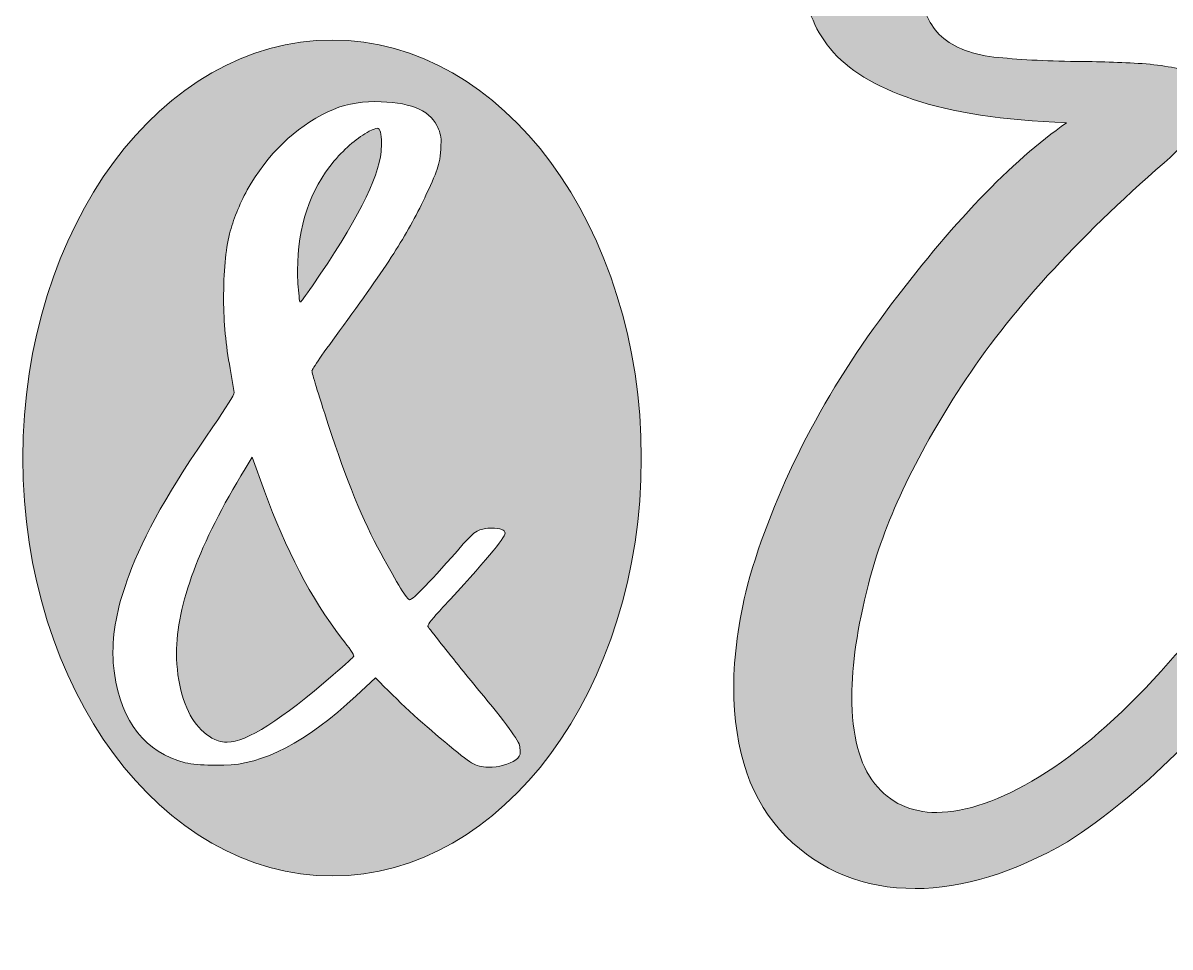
# Model space of a CAD drawing. Header units: inches. Extents: x 50 to 1028, y -930 to -150.
# Drawn here: x 62.9 to 324.4, y -930.1 to -719.3 of the extents above; entities that cross this region are included whole.
import ezdxf

# ---------------------------------------------------------------- set-up
doc = ezdxf.new("R2010")
doc.units = ezdxf.units.IN
doc.header["$MEASUREMENT"] = 0
doc.layers.add('Layer 1', color=7, linetype='Continuous')

# ---------------------------------------------------------------- blocks, each defined once
blk = doc.blocks.new('block 4')
at = {"layer": 'Layer 1', "lineweight": 0}
for points, knots in [([(133.38, -723.21), (94.46, -723.21), (62.9, -765.89), (62.9, -818.54), (62.9, -871.18), (94.46, -913.86), (133.38, -913.86), (172.3, -913.86), (203.85, -871.18), (203.85, -818.54), (203.85, -765.89), (172.3, -723.21), (133.38, -723.21)], [0, 0, 0, 0, 1, 1, 1, 2, 2, 2, 3, 3, 3, 4, 4, 4, 4]), ([(175.25, -887.35), (173.62, -888.47), (171.52, -889.04), (168.93, -889.04), (167.53, -889.04), (166.27, -888.7), (165.18, -888.04), (164.08, -887.37), (162.04, -885.78), (159.06, -883.28), (153.61, -878.77), (148.35, -873.91), (143.29, -868.69), (143.29, -868.69), (138.83, -872.76), (138.83, -872.76), (127.53, -883.3), (117.49, -888.57), (108.72, -888.57), (108.72, -888.57), (105.94, -888.57), (105.94, -888.57), (103.52, -888.57), (101.5, -888.39), (99.86, -888.04), (90.76, -885.63), (85.39, -878.82), (83.76, -867.62), (83.53, -866.08), (83.42, -864.47), (83.42, -862.78), (83.42, -857.46), (84.66, -851.6), (87.13, -845.2), (90.22, -836.5), (96.58, -825.24), (106.19, -811.42), (109.34, -806.87), (110.97, -804.26), (111.08, -803.59), (111.08, -803.59), (110.15, -798.14), (110.15, -798.14), (109.14, -792.82), (108.64, -787.57), (108.64, -782.4), (108.64, -776.06), (109.08, -771.07), (109.99, -767.43), (110.83, -764.21), (112.18, -760.86), (114.03, -757.37), (118.7, -749.19), (124.83, -743.25), (132.42, -739.56), (135.68, -738.03), (139.25, -737.26), (143.13, -737.26), (150.77, -737.26), (155.47, -739.08), (157.21, -742.71), (157.88, -743.79), (158.22, -744.99), (158.22, -746.32), (158.16, -748.83), (157.93, -750.76), (157.5, -752.12), (157.08, -753.47), (156.2, -755.56), (154.85, -758.37), (152.94, -762.57), (150.63, -766.81), (147.93, -771.08), (145.23, -775.35), (141.24, -781.1), (135.96, -788.31), (131.18, -794.81), (128.79, -798.27), (128.79, -798.68), (128.79, -799.24), (130.06, -803.39), (132.58, -811.11), (136.52, -823.35), (140.48, -833.04), (144.48, -840.21), (148.3, -847.32), (150.49, -850.88), (151.05, -850.88), (151.78, -850.88), (155.86, -846.63), (163.28, -838.14), (164.8, -836.4), (165.95, -835.36), (166.74, -835.03), (167.53, -834.7), (168.51, -834.53), (169.69, -834.53), (171.77, -834.53), (172.81, -834.91), (172.81, -835.68), (172.81, -836.7), (168.09, -842.33), (158.64, -852.57), (156.34, -855.02), (155.18, -856.46), (155.18, -856.87), (155.18, -856.97), (156, -858.05), (157.63, -860.09), (160.61, -863.88), (163.67, -867.69), (166.82, -871.53), (172.9, -878.8), (176.02, -883.07), (176.18, -884.35), (176.18, -884.35), (176.27, -885.5), (176.27, -885.5), (176.27, -886.27), (175.93, -886.89), (175.25, -887.35)], [0, 0, 0, 0, 1, 1, 1, 2, 2, 2, 3, 3, 3, 4, 4, 4, 5, 5, 5, 6, 6, 6, 7, 7, 7, 8, 8, 8, 9, 9, 9, 10, 10, 10, 11, 11, 11, 12, 12, 12, 13, 13, 13, 14, 14, 14, 15, 15, 15, 16, 16, 16, 17, 17, 17, 18, 18, 18, 19, 19, 19, 20, 20, 20, 21, 21, 21, 22, 22, 22, 23, 23, 23, 24, 24, 24, 25, 25, 25, 26, 26, 26, 27, 27, 27, 28, 28, 28, 29, 29, 29, 30, 30, 30, 31, 31, 31, 32, 32, 32, 33, 33, 33, 34, 34, 34, 35, 35, 35, 36, 36, 36, 37, 37, 37, 38, 38, 38, 39, 39, 39, 40, 40, 40, 40])]:
    blk.add_open_spline(points, degree=3, knots=knots, dxfattribs=at)
blk = doc.blocks.new('block 9')
at = {"layer": 'Layer 1', "true_color": 0xfccf0c}
h = blk.add_hatch(color=40, dxfattribs=at)
h.dxf.hatch_style = 2
edge = h.paths.add_edge_path()
edge.add_spline(control_points=[(476.85, -914.72), (475.3, -914.28), (473.63, -914.13), (471.85, -914.28), (470.36, -914.28), (468.99, -914.13), (467.73, -913.83), (466.47, -913.54), (465.62, -912.94), (465.17, -912.05), (460.28, -901.23), (456.79, -886.92), (454.72, -869.12), (452.64, -851.32), (451.61, -832.05), (451.61, -811.28), (451.61, -783.4), (453.09, -755.6), (456.05, -727.86), (459.02, -700.13), (462.73, -677.14), (467.18, -658.9), (467.77, -656.98), (468.07, -655.12), (468.07, -653.34), (468.07, -651.27), (467.54, -649.49), (466.51, -648), (465.47, -646.52), (463.76, -645.63), (461.39, -645.33), (459.31, -645.04), (457.46, -644.89), (455.83, -644.89), (452.57, -644.89), (450.01, -645.67), (448.15, -647.23), (446.3, -648.78), (444.63, -651.42), (443.15, -655.12), (437.96, -677.07), (431.88, -703.69), (424.91, -734.98), (423.72, -740.32), (422.54, -745.66), (421.35, -751), (414.82, -746.55), (408.89, -744.32), (403.55, -744.32), (395.1, -744.32), (388.02, -748.7), (382.31, -757.45), (376.6, -766.2), (372.33, -777.36), (369.52, -790.93), (368.59, -795.39), (367.88, -799.89), (367.25, -804.42), (363.93, -810.81), (359.14, -818.67), (352.84, -828.08), (343.94, -841.35), (333.78, -854.36), (322.36, -867.12), (312.72, -877.79), (303.45, -885.84), (294.56, -891.25), (285.66, -896.67), (277.87, -899.37), (271.2, -899.37), (265.26, -899.37), (260.56, -897.18), (257.07, -892.81), (253.58, -888.44), (251.84, -881.8), (251.84, -872.9), (251.84, -865.78), (253.1, -857.26), (255.62, -847.32), (259.04, -833.67), (266.12, -818.59), (276.87, -802.05), (287.62, -785.52), (303.01, -768.57), (323.03, -751.22), (330.44, -744.55), (334.15, -739.58), (334.15, -736.31), (334.15, -733.65), (332.56, -731.76), (329.37, -730.64), (326.18, -729.53), (322.1, -728.83), (317.13, -728.53), (312.16, -728.24), (307.01, -728.09), (301.67, -728.09), (294.56, -727.94), (288.4, -727.57), (283.21, -726.97), (277.72, -726.08), (273.75, -724.23), (271.31, -721.41), (268.86, -718.6), (267.64, -715.18), (267.64, -711.18), (267.64, -703.17), (271.27, -694.05), (278.54, -683.82), (285.8, -673.58), (293.96, -665.06), (303.01, -658.24), (308.94, -653.79), (313.39, -651.56), (316.35, -651.56), (319.32, -651.42), (320.8, -653.56), (320.8, -658.01), (320.8, -659.05), (320.73, -660.17), (320.58, -661.35), (319.84, -666.69), (319.03, -670.95), (318.13, -674.14), (317.24, -677.33), (316.13, -680.7), (314.8, -684.26), (313.31, -687.97), (311.46, -693.31), (309.24, -700.28), (308.79, -701.76), (308.57, -703.03), (308.57, -704.06), (308.57, -705.84), (309.09, -707.18), (310.13, -708.07), (311.16, -708.95), (312.35, -709.4), (313.69, -709.4), (315.02, -709.4), (316.39, -709.07), (317.8, -708.4), (319.21, -707.73), (320.28, -706.88), (321.03, -705.84), (323.99, -702.28), (327.55, -697.35), (331.7, -691.05), (335.85, -684.75), (339.6, -677.96), (342.94, -670.69), (346.27, -663.43), (347.94, -656.76), (347.94, -650.67), (347.94, -646.08), (346.57, -642.19), (343.83, -638.99), (341.08, -635.81), (336.38, -633.76), (329.7, -632.88), (328.81, -632.73), (327.92, -632.65), (327.03, -632.65), (319.47, -632.65), (310.83, -635.1), (301.12, -640), (291.4, -644.89), (281.99, -651.23), (272.87, -659.01), (263.74, -666.8), (256.18, -675.14), (250.18, -684.04), (244.17, -692.94), (241.16, -701.47), (241.16, -709.62), (241.16, -715.26), (243.09, -720.45), (246.95, -725.19), (250.8, -729.94), (257.11, -733.8), (265.86, -736.76), (274.61, -739.73), (286.25, -741.51), (300.78, -742.1), (288.18, -750.85), (274.42, -765.23), (259.52, -785.26), (244.62, -805.28), (234.12, -826.04), (228.04, -847.54), (225.96, -856), (224.93, -863.71), (224.93, -870.68), (224.93, -885.51), (228.9, -896.89), (236.83, -904.82), (244.76, -912.76), (254.59, -916.72), (266.3, -916.72), (277.13, -916.72), (288.7, -913.16), (301.01, -906.05), (317.91, -895.07), (333.78, -879.46), (348.61, -859.22), (354.61, -851.03), (360.17, -843.02), (365.34, -835.16), (365.47, -844.98), (366.25, -854.38), (367.74, -863.33), (369.82, -874.16), (372.89, -881.65), (376.97, -885.8), (381.05, -889.96), (385.09, -892.03), (389.09, -892.03), (392.95, -892.03), (396.36, -890.85), (399.33, -888.47), (403.18, -884.91), (407, -876.65), (410.78, -863.67), (414.57, -850.69), (417.94, -837.01), (420.91, -822.63), (423.87, -808.24), (426.1, -797.12), (427.58, -789.26), (428.02, -787.18), (428.32, -785.63), (428.47, -784.59), (428.47, -784.59), (428.47, -793.71), (428.47, -793.71), (428.47, -808.69), (429.32, -825.18), (431.03, -843.2), (432.73, -861.22), (435.48, -877.61), (439.26, -892.36), (443.04, -907.12), (447.97, -917.76), (454.05, -924.29), (458.2, -928.14), (462.36, -930.07), (466.51, -930.07), (469.47, -930.07), (472.1, -929.18), (474.4, -927.4), (476.7, -925.62), (478.22, -923.03), (478.97, -919.61), (479.11, -919.02), (479.19, -918.5), (479.19, -918.06), (479.19, -916.28), (478.41, -915.17), (476.85, -914.72)], knot_values=[0, 0, 0, 0, 1, 1, 1, 2, 2, 2, 3, 3, 3, 4, 4, 4, 5, 5, 5, 6, 6, 6, 7, 7, 7, 8, 8, 8, 9, 9, 9, 10, 10, 10, 11, 11, 11, 12, 12, 12, 13, 13, 13, 14, 14, 14, 15, 15, 15, 16, 16, 16, 17, 17, 17, 18, 18, 18, 19, 19, 19, 20, 20, 20, 21, 21, 21, 22, 22, 22, 23, 23, 23, 24, 24, 24, 25, 25, 25, 26, 26, 26, 27, 27, 27, 28, 28, 28, 29, 29, 29, 30, 30, 30, 31, 31, 31, 32, 32, 32, 33, 33, 33, 34, 34, 34, 35, 35, 35, 36, 36, 36, 37, 37, 37, 38, 38, 38, 39, 39, 39, 40, 40, 40, 41, 41, 41, 42, 42, 42, 43, 43, 43, 44, 44, 44, 45, 45, 45, 46, 46, 46, 47, 47, 47, 48, 48, 48, 49, 49, 49, 50, 50, 50, 51, 51, 51, 52, 52, 52, 53, 53, 53, 54, 54, 54, 55, 55, 55, 56, 56, 56, 57, 57, 57, 58, 58, 58, 59, 59, 59, 60, 60, 60, 61, 61, 61, 62, 62, 62, 63, 63, 63, 64, 64, 64, 65, 65, 65, 66, 66, 66, 67, 67, 67, 68, 68, 68, 69, 69, 69, 70, 70, 70, 71, 71, 71, 72, 72, 72, 73, 73, 73, 74, 74, 74, 75, 75, 75, 76, 76, 76, 77, 77, 77, 78, 78, 78, 79, 79, 79, 80, 80, 80, 81, 81, 81, 82, 82, 82, 83, 83, 83, 84, 84, 84, 85, 85, 85, 86, 86, 86, 86], degree=3, periodic=1)
edge = h.paths.add_edge_path()
edge.add_spline(control_points=[(414.01, -786.03), (412.38, -796.34), (410.37, -807.65), (408, -819.96), (405.63, -832.27), (403.22, -843.06), (400.77, -852.33), (398.33, -861.59), (396.29, -867.04), (394.66, -868.67), (393.91, -869.12), (393.24, -869.34), (392.65, -869.34), (390.73, -869.34), (389.28, -867.08), (388.32, -862.56), (387.35, -858.04), (386.87, -852.21), (386.87, -845.1), (386.87, -830.27), (388.65, -813.69), (392.21, -795.38), (395.77, -777.06), (400.44, -765.31), (406.23, -760.12), (407.11, -759.53), (408, -759.23), (408.89, -759.23), (411.41, -759.23), (414.01, -761.23), (416.68, -765.23), (416.53, -768.79), (415.64, -775.73), (414.01, -786.03)], knot_values=[0, 0, 0, 0, 1, 1, 1, 2, 2, 2, 3, 3, 3, 4, 4, 4, 5, 5, 5, 6, 6, 6, 7, 7, 7, 8, 8, 8, 9, 9, 9, 10, 10, 10, 11, 11, 11, 11], degree=3, periodic=1)
at = {"layer": 'Layer 1', "lineweight": 0}
blk.add_open_spline([(476.85, -914.72), (475.3, -914.28), (473.63, -914.13), (471.85, -914.28), (470.36, -914.28), (468.99, -914.13), (467.73, -913.83), (466.47, -913.54), (465.62, -912.94), (465.17, -912.05), (460.28, -901.23), (456.79, -886.92), (454.72, -869.12), (452.64, -851.32), (451.61, -832.05), (451.61, -811.28), (451.61, -783.4), (453.09, -755.6), (456.05, -727.86), (459.02, -700.13), (462.73, -677.14), (467.18, -658.9), (467.77, -656.98), (468.07, -655.12), (468.07, -653.34), (468.07, -651.27), (467.54, -649.49), (466.51, -648), (465.47, -646.52), (463.76, -645.63), (461.39, -645.33), (459.31, -645.04), (457.46, -644.89), (455.83, -644.89), (452.57, -644.89), (450.01, -645.67), (448.15, -647.23), (446.3, -648.78), (444.63, -651.42), (443.15, -655.12), (437.96, -677.07), (431.88, -703.69), (424.91, -734.98), (423.72, -740.32), (422.54, -745.66), (421.35, -751), (414.82, -746.55), (408.89, -744.32), (403.55, -744.32), (395.1, -744.32), (388.02, -748.7), (382.31, -757.45), (376.6, -766.2), (372.33, -777.36), (369.52, -790.93), (368.59, -795.39), (367.88, -799.89), (367.25, -804.42), (363.93, -810.81), (359.14, -818.67), (352.84, -828.08), (343.94, -841.35), (333.78, -854.36), (322.36, -867.12), (312.72, -877.79), (303.45, -885.84), (294.56, -891.25), (285.66, -896.67), (277.87, -899.37), (271.2, -899.37), (265.26, -899.37), (260.56, -897.18), (257.07, -892.81), (253.58, -888.44), (251.84, -881.8), (251.84, -872.9), (251.84, -865.78), (253.1, -857.26), (255.62, -847.32), (259.04, -833.67), (266.12, -818.59), (276.87, -802.05), (287.62, -785.52), (303.01, -768.57), (323.03, -751.22), (330.44, -744.55), (334.15, -739.58), (334.15, -736.31), (334.15, -733.65), (332.56, -731.76), (329.37, -730.64), (326.18, -729.53), (322.1, -728.83), (317.13, -728.53), (312.16, -728.24), (307.01, -728.09), (301.67, -728.09), (294.56, -727.94), (288.4, -727.57), (283.21, -726.97), (277.72, -726.08), (273.75, -724.23), (271.31, -721.41), (268.86, -718.6), (267.64, -715.18), (267.64, -711.18), (267.64, -703.17), (271.27, -694.05), (278.54, -683.82), (285.8, -673.58), (293.96, -665.06), (303.01, -658.24), (308.94, -653.79), (313.39, -651.56), (316.35, -651.56), (319.32, -651.42), (320.8, -653.56), (320.8, -658.01), (320.8, -659.05), (320.73, -660.17), (320.58, -661.35), (319.84, -666.69), (319.03, -670.95), (318.13, -674.14), (317.24, -677.33), (316.13, -680.7), (314.8, -684.26), (313.31, -687.97), (311.46, -693.31), (309.24, -700.28), (308.79, -701.76), (308.57, -703.03), (308.57, -704.06), (308.57, -705.84), (309.09, -707.18), (310.13, -708.07), (311.16, -708.95), (312.35, -709.4), (313.69, -709.4), (315.02, -709.4), (316.39, -709.07), (317.8, -708.4), (319.21, -707.73), (320.28, -706.88), (321.03, -705.84), (323.99, -702.28), (327.55, -697.35), (331.7, -691.05), (335.85, -684.75), (339.6, -677.96), (342.94, -670.69), (346.27, -663.43), (347.94, -656.76), (347.94, -650.67), (347.94, -646.08), (346.57, -642.19), (343.83, -638.99), (341.08, -635.81), (336.38, -633.76), (329.7, -632.88), (328.81, -632.73), (327.92, -632.65), (327.03, -632.65), (319.47, -632.65), (310.83, -635.1), (301.12, -640), (291.4, -644.89), (281.99, -651.23), (272.87, -659.01), (263.74, -666.8), (256.18, -675.14), (250.18, -684.04), (244.17, -692.94), (241.16, -701.47), (241.16, -709.62), (241.16, -715.26), (243.09, -720.45), (246.95, -725.19), (250.8, -729.94), (257.11, -733.8), (265.86, -736.76), (274.61, -739.73), (286.25, -741.51), (300.78, -742.1), (288.18, -750.85), (274.42, -765.23), (259.52, -785.26), (244.62, -805.28), (234.12, -826.04), (228.04, -847.54), (225.96, -856), (224.93, -863.71), (224.93, -870.68), (224.93, -885.51), (228.9, -896.89), (236.83, -904.82), (244.76, -912.76), (254.59, -916.72), (266.3, -916.72), (277.13, -916.72), (288.7, -913.16), (301.01, -906.05), (317.91, -895.07), (333.78, -879.46), (348.61, -859.22), (354.61, -851.03), (360.17, -843.02), (365.34, -835.16), (365.47, -844.98), (366.25, -854.38), (367.74, -863.33), (369.82, -874.16), (372.89, -881.65), (376.97, -885.8), (381.05, -889.96), (385.09, -892.03), (389.09, -892.03), (392.95, -892.03), (396.36, -890.85), (399.33, -888.47), (403.18, -884.91), (407, -876.65), (410.78, -863.67), (414.57, -850.69), (417.94, -837.01), (420.91, -822.63), (423.87, -808.24), (426.1, -797.12), (427.58, -789.26), (428.02, -787.18), (428.32, -785.63), (428.47, -784.59), (428.47, -784.59), (428.47, -793.71), (428.47, -793.71), (428.47, -808.69), (429.32, -825.18), (431.03, -843.2), (432.73, -861.22), (435.48, -877.61), (439.26, -892.36), (443.04, -907.12), (447.97, -917.76), (454.05, -924.29), (458.2, -928.14), (462.36, -930.07), (466.51, -930.07), (469.47, -930.07), (472.1, -929.18), (474.4, -927.4), (476.7, -925.62), (478.22, -923.03), (478.97, -919.61), (479.11, -919.02), (479.19, -918.5), (479.19, -918.06), (479.19, -916.28), (478.41, -915.17), (476.85, -914.72)], degree=3, knots=[0, 0, 0, 0, 1, 1, 1, 2, 2, 2, 3, 3, 3, 4, 4, 4, 5, 5, 5, 6, 6, 6, 7, 7, 7, 8, 8, 8, 9, 9, 9, 10, 10, 10, 11, 11, 11, 12, 12, 12, 13, 13, 13, 14, 14, 14, 15, 15, 15, 16, 16, 16, 17, 17, 17, 18, 18, 18, 19, 19, 19, 20, 20, 20, 21, 21, 21, 22, 22, 22, 23, 23, 23, 24, 24, 24, 25, 25, 25, 26, 26, 26, 27, 27, 27, 28, 28, 28, 29, 29, 29, 30, 30, 30, 31, 31, 31, 32, 32, 32, 33, 33, 33, 34, 34, 34, 35, 35, 35, 36, 36, 36, 37, 37, 37, 38, 38, 38, 39, 39, 39, 40, 40, 40, 41, 41, 41, 42, 42, 42, 43, 43, 43, 44, 44, 44, 45, 45, 45, 46, 46, 46, 47, 47, 47, 48, 48, 48, 49, 49, 49, 50, 50, 50, 51, 51, 51, 52, 52, 52, 53, 53, 53, 54, 54, 54, 55, 55, 55, 56, 56, 56, 57, 57, 57, 58, 58, 58, 59, 59, 59, 60, 60, 60, 61, 61, 61, 62, 62, 62, 63, 63, 63, 64, 64, 64, 65, 65, 65, 66, 66, 66, 67, 67, 67, 68, 68, 68, 69, 69, 69, 70, 70, 70, 71, 71, 71, 72, 72, 72, 73, 73, 73, 74, 74, 74, 75, 75, 75, 76, 76, 76, 77, 77, 77, 78, 78, 78, 79, 79, 79, 80, 80, 80, 81, 81, 81, 82, 82, 82, 83, 83, 83, 84, 84, 84, 85, 85, 85, 86, 86, 86, 86], dxfattribs=at)
blk = doc.blocks.new('block 2')
at = {"layer": 'Layer 1', "true_color": 0xdd3f2b}
h = blk.add_hatch(color=22, dxfattribs=at)
h.dxf.hatch_style = 2
edge = h.paths.add_edge_path()
edge.add_spline(control_points=[(126.09, -782.94), (126.32, -782.94), (127.24, -781.71), (128.87, -779.25), (138.77, -764.93), (144, -754.74), (144.56, -748.7), (144.56, -748.7), (144.64, -746.78), (144.64, -746.78), (144.64, -744.48), (144.31, -743.33), (143.63, -743.33), (143.35, -743.33), (142.76, -743.56), (141.86, -744.02), (139.22, -745.4), (136.55, -747.65), (133.85, -750.77), (128.28, -757.48), (125.5, -765.79), (125.5, -775.72), (125.5, -777.82), (125.61, -779.79), (125.84, -781.63), (125.89, -782.51), (125.98, -782.94), (126.09, -782.94)], knot_values=[0, 0, 0, 0, 1, 1, 1, 2, 2, 2, 3, 3, 3, 4, 4, 4, 5, 5, 5, 6, 6, 6, 7, 7, 7, 8, 8, 8, 9, 9, 9, 9], degree=3, periodic=1)
edge = h.paths.add_edge_path()
edge.add_spline(control_points=[(118, -826.08), (118, -826.08), (115.13, -818.33), (115.13, -818.33), (115.13, -818.33), (113.53, -821.02), (113.53, -821.02), (103.13, -838.01), (97.92, -852.03), (97.92, -863.09), (97.92, -866.46), (98.35, -869.64), (99.19, -872.61), (100.82, -878.08), (103.55, -881.56), (107.37, -883.05), (108.1, -883.25), (108.72, -883.35), (109.23, -883.35), (109.23, -883.35), (109.48, -883.35), (109.48, -883.35), (113.81, -883.35), (121.85, -878.24), (133.6, -868), (136.69, -865.34), (138.26, -863.9), (138.32, -863.7), (138.32, -863.34), (137.39, -861.99), (135.54, -859.63), (128.57, -850.52), (122.72, -839.34), (118, -826.08)], knot_values=[0, 0, 0, 0, 1, 1, 1, 2, 2, 2, 3, 3, 3, 4, 4, 4, 5, 5, 5, 6, 6, 6, 7, 7, 7, 8, 8, 8, 9, 9, 9, 10, 10, 10, 11, 11, 11, 11], degree=3, periodic=1)
edge = h.paths.add_edge_path()
edge.add_spline(control_points=[(133.38, -723.21), (94.46, -723.21), (62.9, -765.89), (62.9, -818.54), (62.9, -871.18), (94.46, -913.86), (133.38, -913.86), (172.3, -913.86), (203.85, -871.18), (203.85, -818.54), (203.85, -765.89), (172.3, -723.21), (133.38, -723.21)], knot_values=[0, 0, 0, 0, 1, 1, 1, 2, 2, 2, 3, 3, 3, 4, 4, 4, 4], degree=3, periodic=1)
edge = h.paths.add_edge_path()
edge.add_spline(control_points=[(175.25, -887.35), (173.62, -888.47), (171.52, -889.04), (168.93, -889.04), (167.53, -889.04), (166.27, -888.7), (165.18, -888.04), (164.08, -887.37), (162.04, -885.78), (159.06, -883.28), (153.61, -878.77), (148.35, -873.91), (143.29, -868.69), (143.29, -868.69), (138.83, -872.76), (138.83, -872.76), (127.53, -883.3), (117.49, -888.57), (108.72, -888.57), (108.72, -888.57), (105.94, -888.57), (105.94, -888.57), (103.52, -888.57), (101.5, -888.39), (99.86, -888.04), (90.76, -885.63), (85.39, -878.82), (83.76, -867.62), (83.53, -866.08), (83.42, -864.47), (83.42, -862.78), (83.42, -857.46), (84.66, -851.6), (87.13, -845.2), (90.22, -836.5), (96.58, -825.24), (106.19, -811.42), (109.34, -806.87), (110.97, -804.26), (111.08, -803.59), (111.08, -803.59), (110.15, -798.14), (110.15, -798.14), (109.14, -792.82), (108.64, -787.57), (108.64, -782.4), (108.64, -776.06), (109.08, -771.07), (109.99, -767.43), (110.83, -764.21), (112.18, -760.86), (114.03, -757.37), (118.7, -749.19), (124.83, -743.25), (132.42, -739.56), (135.68, -738.03), (139.25, -737.26), (143.13, -737.26), (150.77, -737.26), (155.47, -739.08), (157.21, -742.71), (157.88, -743.79), (158.22, -744.99), (158.22, -746.32), (158.16, -748.83), (157.93, -750.76), (157.5, -752.12), (157.08, -753.47), (156.2, -755.56), (154.85, -758.37), (152.94, -762.57), (150.63, -766.81), (147.93, -771.08), (145.23, -775.35), (141.24, -781.1), (135.96, -788.31), (131.18, -794.81), (128.79, -798.27), (128.79, -798.68), (128.79, -799.24), (130.06, -803.39), (132.58, -811.11), (136.52, -823.35), (140.48, -833.04), (144.48, -840.21), (148.3, -847.32), (150.49, -850.88), (151.05, -850.88), (151.78, -850.88), (155.86, -846.63), (163.28, -838.14), (164.8, -836.4), (165.95, -835.36), (166.74, -835.03), (167.53, -834.7), (168.51, -834.53), (169.69, -834.53), (171.77, -834.53), (172.81, -834.91), (172.81, -835.68), (172.81, -836.7), (168.09, -842.33), (158.64, -852.57), (156.34, -855.02), (155.18, -856.46), (155.18, -856.87), (155.18, -856.97), (156, -858.05), (157.63, -860.09), (160.61, -863.88), (163.67, -867.69), (166.82, -871.53), (172.9, -878.8), (176.02, -883.07), (176.18, -884.35), (176.18, -884.35), (176.27, -885.5), (176.27, -885.5), (176.27, -886.27), (175.93, -886.89), (175.25, -887.35)], knot_values=[0, 0, 0, 0, 1, 1, 1, 2, 2, 2, 3, 3, 3, 4, 4, 4, 5, 5, 5, 6, 6, 6, 7, 7, 7, 8, 8, 8, 9, 9, 9, 10, 10, 10, 11, 11, 11, 12, 12, 12, 13, 13, 13, 14, 14, 14, 15, 15, 15, 16, 16, 16, 17, 17, 17, 18, 18, 18, 19, 19, 19, 20, 20, 20, 21, 21, 21, 22, 22, 22, 23, 23, 23, 24, 24, 24, 25, 25, 25, 26, 26, 26, 27, 27, 27, 28, 28, 28, 29, 29, 29, 30, 30, 30, 31, 31, 31, 32, 32, 32, 33, 33, 33, 34, 34, 34, 35, 35, 35, 36, 36, 36, 37, 37, 37, 38, 38, 38, 39, 39, 39, 40, 40, 40, 40], degree=3, periodic=1)
at = {"layer": 'Layer 1', "lineweight": 0}
for points, knots in [([(126.09, -782.94), (126.32, -782.94), (127.24, -781.71), (128.87, -779.25), (138.77, -764.93), (144, -754.74), (144.56, -748.7), (144.56, -748.7), (144.64, -746.78), (144.64, -746.78), (144.64, -744.48), (144.31, -743.33), (143.63, -743.33), (143.35, -743.33), (142.76, -743.56), (141.86, -744.02), (139.22, -745.4), (136.55, -747.65), (133.85, -750.77), (128.28, -757.48), (125.5, -765.79), (125.5, -775.72), (125.5, -777.82), (125.61, -779.79), (125.84, -781.63), (125.89, -782.51), (125.98, -782.94), (126.09, -782.94)], [0, 0, 0, 0, 1, 1, 1, 2, 2, 2, 3, 3, 3, 4, 4, 4, 5, 5, 5, 6, 6, 6, 7, 7, 7, 8, 8, 8, 9, 9, 9, 9]), ([(118, -826.08), (118, -826.08), (115.13, -818.33), (115.13, -818.33), (115.13, -818.33), (113.53, -821.02), (113.53, -821.02), (103.13, -838.01), (97.92, -852.03), (97.92, -863.09), (97.92, -866.46), (98.35, -869.64), (99.19, -872.61), (100.82, -878.08), (103.55, -881.56), (107.37, -883.05), (108.1, -883.25), (108.72, -883.35), (109.23, -883.35), (109.23, -883.35), (109.48, -883.35), (109.48, -883.35), (113.81, -883.35), (121.85, -878.24), (133.6, -868), (136.69, -865.34), (138.26, -863.9), (138.32, -863.7), (138.32, -863.34), (137.39, -861.99), (135.54, -859.63), (128.57, -850.52), (122.72, -839.34), (118, -826.08)], [0, 0, 0, 0, 1, 1, 1, 2, 2, 2, 3, 3, 3, 4, 4, 4, 5, 5, 5, 6, 6, 6, 7, 7, 7, 8, 8, 8, 9, 9, 9, 10, 10, 10, 11, 11, 11, 11])]:
    blk.add_open_spline(points, degree=3, knots=knots, dxfattribs=at)
at = {"layer": 'Layer 1'}
for name in ['block 9', 'block 4']:
    blk.add_blockref(name, (0, 0), dxfattribs=at)

msp = doc.modelspace()

# ---------------------------------------------------------------- block references
at = {"layer": 'Layer 1'}
msp.add_blockref('block 2', (0, 0), dxfattribs=at)

doc.saveas('drawing.dxf')
